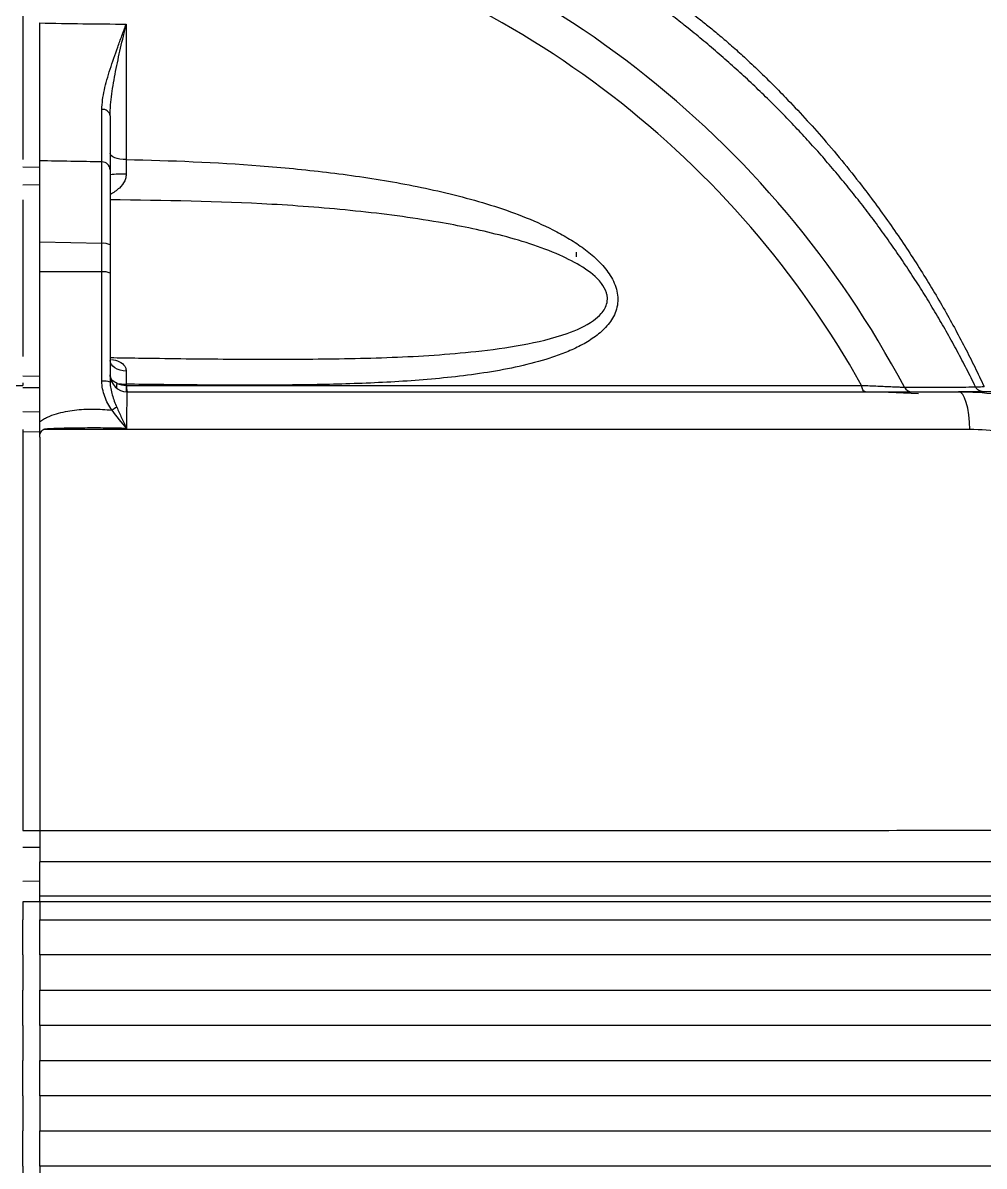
# Model space of a CAD drawing. Extents: x 14.8 to 109.8, y 1.6 to 86.6.
# Drawn here: x 103.613 to 107.027, y 35.693 to 39.753 of the extents above; entities that cross this region are included whole.
import ezdxf

# ---------------------------------------------------------------- set-up
doc = ezdxf.new("R2010")
doc.units = 0
doc.header["$MEASUREMENT"] = 0
doc.layers.add('OBJECT', color=7, linetype='CONTINUOUS')

msp = doc.modelspace()

# ---------------------------------------------------------------- linework, layer by layer
at = {"layer": 'OBJECT'}
for p, q in [((103.613, 40.1775), (103.613, 39.2678)), ((103.9799, 39.7488), (103.9799, 39.2674)), ((103.613, 39.2415), (103.673, 39.2411)), ((103.613, 39.1784), (103.673, 39.1792)), ((103.613, 39.1245), (103.613, 38.5686)), ((103.8935, 38.9698), (103.673, 38.974)), ((103.673, 38.8693), (103.673, 38.974)), ((103.8935, 38.8687), (103.8935, 38.9698)), ((103.923, 38.9647), (103.923, 38.8645)), ((105.5795, 38.9216), (105.5795, 38.9386)), ((103.8935, 38.8687), (103.673, 38.8693)), ((103.673, 38.3358), (103.673, 38.8693)), ((103.8935, 38.4806), (103.8935, 38.8687)), ((103.923, 38.8645), (103.923, 38.4771)), ((103.9233, 38.5533), (103.923, 38.554)), ((103.613, 38.4992), (103.673, 38.4981)), ((100.6938, 38.4658), (103.613, 38.4658)), ((103.613, 38.475), (103.613, 38.4658)), ((103.613, 38.458), (103.673, 38.4577)), ((103.9799, 38.47), (103.9799, 38.4658)), ((103.9815, 38.4658), (106.5922, 38.4658)), ((106.6613, 38.4432), (106.7947, 38.4374)), ((107.0858, 38.4432), (106.9369, 38.4432)), ((103.613, 38.3732), (103.673, 38.3722)), ((103.613, 38.3086), (103.613, 36.8852)), ((103.613, 38.3014), (103.673, 38.3013)), ((103.673, 38.2815), (103.673, 36.8852)), ((103.613, 36.8848), (103.673, 36.8848)), ((103.613, 36.8253), (103.673, 36.826)), ((103.613, 36.7051), (103.673, 36.7059)), ((103.613, 36.6324), (103.673, 36.6324)), ((103.613, 36.6315), (103.613, 36.5682)), ((103.673, 36.6315), (103.673, 36.5682)), ((103.613, 36.4432), (103.613, 36.5682)), ((103.673, 36.4432), (103.673, 36.5682)), ((103.613, 36.4432), (103.613, 36.3182)), ((103.673, 36.4432), (103.673, 36.3182)), ((103.613, 36.1932), (103.613, 36.3182)), ((103.673, 36.1932), (103.673, 36.3182)), ((103.613, 36.1932), (103.613, 36.0682)), ((103.673, 36.1932), (103.673, 36.0682)), ((103.613, 35.9432), (103.613, 36.0682)), ((103.673, 35.9432), (103.673, 36.0682)), ((103.613, 35.9432), (103.613, 35.8182)), ((103.673, 35.9432), (103.673, 35.8182)), ((103.613, 35.6932), (103.613, 35.8182)), ((103.673, 35.6932), (103.673, 35.8182)), ((103.613, 35.6932), (103.613, 35.5682)), ((103.673, 35.6932), (103.673, 35.5682))]:
    msp.add_line(p, q, dxfattribs=at)
at = {"layer": 'OBJECT', "flags": 128}
for points in [[(103.9799, 39.2674), (103.9687, 39.268), (103.9579, 39.2694), (103.9481, 39.2715), (103.9395, 39.2742), (103.9325, 39.2776), (103.9273, 39.2813), (103.9241, 39.2853), (103.923, 39.2895)], [(103.9802, 38.5167), (103.9689, 38.5178), (103.9581, 38.5201), (103.9482, 38.5236), (103.9396, 38.5283), (103.9325, 38.5339), (103.9273, 38.5402), (103.9241, 38.547), (103.923, 38.5541)], [(103.9477, 38.4729), (103.9466, 38.4698), (103.9457, 38.4668), (103.9452, 38.464), (103.9451, 38.4615), (103.9452, 38.4593), (103.9457, 38.4574), (103.9466, 38.4558), (103.9477, 38.4547)], [(106.6056, 38.4432), (106.6033, 38.4436), (106.6011, 38.4448), (106.599, 38.4468), (106.5971, 38.4495), (106.5955, 38.4529), (106.5941, 38.4568), (106.593, 38.4611), (106.5922, 38.4658)], [(106.9769, 38.3086), (106.9755, 38.3355), (106.9728, 38.3611), (106.9689, 38.3844), (106.9639, 38.4046), (106.958, 38.4211), (106.9514, 38.4332), (106.9443, 38.4407), (106.9369, 38.4432)]]:
    msp.add_lwpolyline(points, dxfattribs=at)
at = {"layer": 'OBJECT'}
for centre, radius, start, end in [((103.643, 36.8182), 3.5084, 27.8873, 76.6106), ((103.643, 36.8182), 3.3782, 29.1891, 75.6094), ((103.8966, 39.4191), 0.0268, 9.1685, 95.6427), ((103.894, 39.2303), 0.029, 2.0082, 90.7476), ((103.9663, 38.879), 0.3371, 87.6502, 97.387), ((103.9006, 38.923), 0.0473, 61.7083, 98.5799), ((103.9006, 38.8137), 0.0554, 66.2316, 97.386), ((103.983, 38.5032), 0.06, 180, 270), ((103.9007, 38.4141), 0.0669, 70.5209, 96.1671), ((103.9812, 38.669), 0.1989, 260.3016, 269.6228), ((104.1083, 38.4546), 0.1289, 174.9927, 185.0073), ((104.0787, 38.4611), 0.0973, 177.225, 190.5553), ((106.7704, 38.4731), 0.0299, 207.7458, 269.9727), ((104.069, 38.1676), 0.2522, 119.0085, 123.7017)]:
    msp.add_arc(centre, radius, start, end, dxfattribs=at)
for points, knots in [([(104.5028, 40.4746), (104.5158, 40.4717), (104.5417, 40.4658), (104.5805, 40.4566), (104.6192, 40.447), (104.6577, 40.437), (104.696, 40.4266), (104.7342, 40.4159), (104.7722, 40.4047), (104.81, 40.3933), (104.8477, 40.3814), (104.8852, 40.3692), (104.9225, 40.3566), (104.9597, 40.3437), (104.9966, 40.3304), (105.0333, 40.3167), (105.0699, 40.3027), (105.1062, 40.2884), (105.1424, 40.2737), (105.1783, 40.2586), (105.2141, 40.2432), (105.2496, 40.2275), (105.3164, 40.1971), (105.4135, 40.1501), (105.5392, 40.0833), (105.6621, 40.0119), (105.782, 39.9359), (105.8987, 39.8556), (105.9861, 39.7905), (106.0472, 39.742), (106.0851, 39.7109), (106.1265, 39.6756), (106.1724, 39.6345), (106.2214, 39.5884), (106.2722, 39.5388), (106.3524, 39.4574), (106.4646, 39.335), (106.5731, 39.202), (106.6531, 39.0951), (106.7034, 39.0246), (106.7514, 38.9539), (106.7972, 38.8831), (106.8408, 38.8124), (106.8823, 38.7418), (106.9216, 38.6714), (106.9588, 38.6013), (106.9942, 38.5316), (107.0164, 38.4849), (107.0274, 38.4617)], [0, 0, 0, 0, 0.011923, 0.02383, 0.035721, 0.047595, 0.059452, 0.071293, 0.083117, 0.094924, 0.106713, 0.118486, 0.130241, 0.14198, 0.1537, 0.165404, 0.17709, 0.188758, 0.200409, 0.212042, 0.223657, 0.235255, 0.246834, 0.289389, 0.331879, 0.374305, 0.416667, 0.458964, 0.501139, 0.514279, 0.528868, 0.545021, 0.562954, 0.584083, 0.605283, 0.626511, 0.686422, 0.753925, 0.780142, 0.806011, 0.831527, 0.856687, 0.881488, 0.905926, 0.929999, 0.953705, 0.977039, 1, 1, 1, 1]), ([(106.9971, 38.46), (106.9918, 38.4707), (106.9813, 38.4921), (106.9651, 38.524), (106.9486, 38.5558), (106.9318, 38.5873), (106.9147, 38.6188), (106.8973, 38.65), (106.8796, 38.6811), (106.8616, 38.712), (106.8433, 38.7428), (106.8247, 38.7733), (106.8059, 38.8037), (106.7867, 38.8339), (106.7672, 38.8639), (106.7475, 38.8938), (106.7275, 38.9234), (106.7072, 38.9528), (106.6866, 38.9821), (106.6657, 39.0112), (106.6446, 39.04), (106.6232, 39.0687), (106.6015, 39.0971), (106.5795, 39.1253), (106.5573, 39.1533), (106.5348, 39.1812), (106.512, 39.2087), (106.489, 39.2361), (106.4657, 39.2633), (106.4421, 39.2902), (106.4183, 39.3169), (106.3943, 39.3433), (106.3699, 39.3696), (106.3454, 39.3956), (106.3206, 39.4214), (106.2955, 39.4469), (106.2702, 39.4722), (106.2447, 39.4972), (106.2189, 39.522), (106.1929, 39.5465), (106.1666, 39.5708), (106.1401, 39.5949), (106.1134, 39.6187), (106.0865, 39.6422), (106.0593, 39.6655), (106.0319, 39.6885), (106.0043, 39.7112), (105.9794, 39.7314), (105.9454, 39.7584), (105.8903, 39.8011), (105.8118, 39.8589), (105.723, 39.9202), (105.6071, 39.9956), (105.4582, 40.0839), (105.3126, 40.1596), (105.2039, 40.211), (105.1364, 40.2412), (105.0682, 40.2702), (104.9996, 40.2977), (104.9304, 40.3239), (104.8607, 40.3487), (104.7905, 40.3722), (104.7199, 40.3942), (104.6489, 40.4148), (104.5775, 40.4341), (104.5296, 40.4458), (104.5057, 40.4516)], [0, 0, 0, 0, 0.010855, 0.021709, 0.032564, 0.043419, 0.054273, 0.065128, 0.075982, 0.086837, 0.097692, 0.108546, 0.119401, 0.130256, 0.14111, 0.151965, 0.162819, 0.173674, 0.184529, 0.195383, 0.206238, 0.217092, 0.227947, 0.238801, 0.249656, 0.260511, 0.271365, 0.28222, 0.293074, 0.303929, 0.314783, 0.325638, 0.336493, 0.347347, 0.358202, 0.369056, 0.379911, 0.390765, 0.40162, 0.412474, 0.423329, 0.434183, 0.445038, 0.455892, 0.466747, 0.477601, 0.488456, 0.49931, 0.506823, 0.527968, 0.562745, 0.595546, 0.626232, 0.68859, 0.753062, 0.775529, 0.797991, 0.820451, 0.842907, 0.865359, 0.887808, 0.910253, 0.932695, 0.955134, 0.977569, 1, 1, 1, 1]), ([(103.673, 39.2631), (103.673, 39.2857), (103.673, 39.3133), (103.673, 39.3619), (103.673, 39.3793), (103.673, 39.4167), (103.673, 39.4367), (103.673, 39.4996), (103.673, 39.5452), (103.673, 39.6191), (103.673, 39.6447), (103.673, 39.6976), (103.673, 39.725), (103.673, 39.753)], [0, 0, 0, 0, 0.25, 0.25, 0.375, 0.375, 0.5, 0.5, 0.75, 0.75, 0.875, 0.875, 1, 1, 1, 1]), ([(103.8939, 39.4457), (103.8939, 39.4679), (103.8974, 39.4909), (103.9053, 39.5266), (103.9083, 39.5387), (103.9152, 39.5634), (103.919, 39.576), (103.9312, 39.6141), (103.9404, 39.6401), (103.9548, 39.6801), (103.9597, 39.6936), (103.9672, 39.7141), (103.9698, 39.721), (103.9748, 39.7348), (103.9774, 39.7418), (103.9799, 39.7488)], [0, 0, 0, 0, 0.25, 0.25, 0.375, 0.375, 0.5, 0.5, 0.75, 0.75, 0.875, 0.875, 0.9375, 0.9375, 1, 1, 1, 1]), ([(103.923, 39.4233), (103.923, 39.4485), (103.9253, 39.4742), (103.9324, 39.5267), (103.9371, 39.5535), (103.9479, 39.608), (103.9539, 39.6355), (103.9634, 39.6775), (103.9667, 39.6916), (103.9732, 39.72), (103.9766, 39.7344), (103.9799, 39.7488)], [0, 0, 0, 0, 0.25, 0.25, 0.5, 0.5, 0.75, 0.75, 0.875, 0.875, 1, 1, 1, 1]), ([(103.8936, 39.2593), (103.8937, 39.2701), (103.8937, 39.2822), (103.8937, 39.3088), (103.8938, 39.3376), (103.8938, 39.371), (103.8939, 39.4067), (103.8939, 39.4257), (103.8939, 39.4457)], [0, 0, 0, 0, 0.25, 0.25, 0.5, 0.75, 0.75, 1, 1, 1, 1]), ([(103.923, 39.4233), (103.923, 39.3818), (103.923, 39.3452), (103.923, 39.2812), (103.923, 39.2538), (103.923, 39.2313)], [0, 0, 0, 0, 0.5, 0.5, 1, 1, 1, 1]), ([(103.673, 38.974), (103.673, 39.0064), (103.673, 39.0374), (103.673, 39.0818), (103.673, 39.0964), (103.673, 39.124), (103.673, 39.1372), (103.673, 39.1623), (103.673, 39.1742), (103.673, 39.1966), (103.673, 39.2071), (103.673, 39.2262), (103.673, 39.2348), (103.673, 39.2503), (103.673, 39.2572), (103.673, 39.2631)], [0, 0, 0, 0, 0.25, 0.25, 0.375, 0.375, 0.5, 0.5, 0.625, 0.625, 0.75, 0.75, 0.875, 0.875, 1, 1, 1, 1]), ([(103.8935, 38.9698), (103.8936, 39.0022), (103.8936, 39.0331), (103.8936, 39.0775), (103.8936, 39.092), (103.8937, 39.1197), (103.8937, 39.1329), (103.8937, 39.158), (103.8937, 39.1699), (103.8937, 39.1923), (103.8937, 39.2028), (103.8937, 39.2221), (103.8937, 39.2309), (103.8937, 39.2465), (103.8936, 39.2534), (103.8936, 39.2593)], [0, 0, 0, 0, 0.25, 0.25, 0.375, 0.375, 0.5, 0.5, 0.625, 0.625, 0.75, 0.75, 0.875, 0.875, 1, 1, 1, 1]), ([(103.9799, 39.2674), (104.1393, 39.2646), (104.2979, 39.2579), (104.5345, 39.2395), (104.6132, 39.232), (104.77, 39.2132), (104.8483, 39.202), (104.9652, 39.1815), (105.0041, 39.174), (105.0818, 39.1576), (105.1206, 39.1486), (105.1977, 39.1288), (105.236, 39.118), (105.312, 39.0942), (105.3497, 39.0811), (105.4239, 39.052), (105.4603, 39.036), (105.5137, 39.0089), (105.5313, 38.9993), (105.5658, 38.9788), (105.5828, 38.9679), (105.6154, 38.9444), (105.6313, 38.9318), (105.6609, 38.9045), (105.6747, 38.89), (105.6928, 38.8661), (105.6984, 38.8578), (105.7085, 38.8403), (105.7129, 38.8313), (105.72, 38.8127), (105.7228, 38.8031), (105.7261, 38.7838), (105.7267, 38.7742), (105.7257, 38.7551), (105.7241, 38.7456), (105.7189, 38.7274), (105.7153, 38.7186), (105.7025, 38.6941), (105.6912, 38.6798), (105.6652, 38.6536), (105.6508, 38.6422), (105.6205, 38.6216), (105.6045, 38.6124), (105.5713, 38.5955), (105.5542, 38.588), (105.5197, 38.5742), (105.5022, 38.568), (105.449, 38.5508), (105.4128, 38.5413), (105.3391, 38.5249), (105.3018, 38.518), (105.2261, 38.5059), (105.1881, 38.5009), (105.0736, 38.4879), (104.9969, 38.482), (104.8427, 38.4734), (104.7653, 38.4707), (104.6097, 38.4673), (104.5317, 38.4665), (104.375, 38.4662), (104.2963, 38.4665), (104.1385, 38.4679), (104.0593, 38.4689), (103.9799, 38.47)], [0, 0, 0, 0, 0.125, 0.125, 0.1875, 0.1875, 0.25, 0.25, 0.28125, 0.28125, 0.3125, 0.3125, 0.34375, 0.34375, 0.375, 0.375, 0.40625, 0.40625, 0.421875, 0.421875, 0.4375, 0.4375, 0.453125, 0.453125, 0.46875, 0.46875, 0.476562, 0.476562, 0.484375, 0.484375, 0.492187, 0.492187, 0.5, 0.5, 0.507812, 0.507812, 0.515625, 0.515625, 0.53125, 0.53125, 0.546875, 0.546875, 0.5625, 0.5625, 0.578125, 0.578125, 0.59375, 0.59375, 0.625, 0.625, 0.65625, 0.65625, 0.6875, 0.6875, 0.75, 0.75, 0.8125, 0.8125, 0.875, 0.875, 0.9375, 0.9375, 1, 1, 1, 1]), ([(103.9799, 39.2674), (103.9799, 39.2592), (103.9799, 39.2508), (103.98, 39.2336), (103.9801, 39.2247), (103.9802, 39.2159)], [0, 0, 0, 0, 0.5, 0.5, 1, 1, 1, 1]), ([(103.923, 39.2313), (103.923, 39.2204), (103.923, 39.2061), (103.923, 39.1797), (103.923, 39.1701), (103.923, 39.1494), (103.923, 39.1384), (103.923, 39.1153), (103.923, 39.1031), (103.923, 39.0775), (103.923, 39.0641), (103.923, 39.0232), (103.923, 38.9946), (103.923, 38.9647)], [0, 0, 0, 0, 0.25, 0.25, 0.375, 0.375, 0.5, 0.5, 0.625, 0.625, 0.75, 0.75, 1, 1, 1, 1]), ([(103.9802, 39.2159), (103.9796, 39.2101), (103.9788, 39.202), (103.9715, 39.1845), (103.9547, 39.1625), (103.9344, 39.1502), (103.923, 39.1432)], [0, 0, 0, 0, 0.171423, 0.24023, 0.572159, 1, 1, 1, 1]), ([(103.923, 38.5644), (103.9565, 38.5639), (104.0903, 38.5618), (104.3241, 38.5587), (104.6248, 38.5582), (104.9249, 38.563), (105.1795, 38.5792), (105.3874, 38.6071), (105.529, 38.64), (105.6233, 38.681), (105.6649, 38.7162), (105.681, 38.7383), (105.6893, 38.7598), (105.6897, 38.7795), (105.6841, 38.8032), (105.6607, 38.8432), (105.6014, 38.8884), (105.5144, 38.9327), (105.4141, 38.9697), (105.2708, 39.0105), (105.0645, 39.0523), (104.7949, 39.0875), (104.4061, 39.1178), (104.1146, 39.1221), (103.923, 39.1249)], [0, 0, 0, 0, 0.026955, 0.107679, 0.188398, 0.269888, 0.351319, 0.396989, 0.443161, 0.472696, 0.483296, 0.489838, 0.496285, 0.502972, 0.506165, 0.516437, 0.539826, 0.564648, 0.595164, 0.625931, 0.685098, 0.765419, 0.845771, 1, 1, 1, 1]), ([(103.9275, 38.5582), (103.9373, 38.5561), (103.956, 38.5521), (103.9715, 38.5394), (103.9788, 38.5273), (103.9796, 38.5211), (103.9802, 38.5167)], [0, 0, 0, 0, 0.392349, 0.74487, 0.817945, 1, 1, 1, 1]), ([(103.9477, 38.4729), (103.9399, 38.4761), (103.9337, 38.4804), (103.9252, 38.4909), (103.923, 38.4969), (103.923, 38.5032)], [0, 0, 0, 0, 0.5, 0.5, 1, 1, 1, 1]), ([(103.9802, 38.5167), (103.9801, 38.5098), (103.98, 38.5025), (103.9799, 38.4869), (103.9799, 38.4786), (103.9799, 38.47)], [0, 0, 0, 0, 0.5, 0.5, 1, 1, 1, 1]), ([(103.929, 38.3774), (103.9188, 38.3928), (103.91, 38.409), (103.9005, 38.4351), (103.898, 38.444), (103.8945, 38.4621), (103.8935, 38.4713), (103.8935, 38.4806)], [0, 0, 0, 0, 0.5, 0.5, 0.75, 0.75, 1, 1, 1, 1]), ([(103.923, 38.4771), (103.923, 38.4616), (103.926, 38.4464), (103.9347, 38.4168), (103.9404, 38.4025), (103.9467, 38.3881)], [0, 0, 0, 0, 0.5, 0.5, 1, 1, 1, 1]), ([(106.5922, 38.4658), (106.6127, 38.4648), (106.6318, 38.464), (106.6582, 38.4629), (106.6666, 38.4625), (106.6824, 38.4618), (106.6897, 38.4615), (106.7032, 38.4609), (106.7093, 38.4607), (106.7202, 38.4602), (106.7251, 38.46), (106.7332, 38.4597), (106.7365, 38.4595), (106.7415, 38.4593), (106.7432, 38.4592), (106.7439, 38.4592)], [0, 0, 0, 0, 0.25, 0.25, 0.375, 0.375, 0.5, 0.5, 0.625, 0.625, 0.75, 0.75, 0.875, 0.875, 1, 1, 1, 1]), ([(106.7439, 38.4592), (106.8117, 38.4594), (106.8665, 38.4596), (106.9507, 38.4599), (106.9801, 38.46), (106.9971, 38.46)], [0, 0, 0, 0, 0.5, 0.5, 1, 1, 1, 1]), ([(106.9971, 38.46), (106.9974, 38.4601), (107.0003, 38.4602), (107.0105, 38.4608), (107.018, 38.4612), (107.0274, 38.4617)], [0, 0, 0, 0, 0.5, 0.5, 1, 1, 1, 1]), ([(107.024, 38.4432), (107.0185, 38.4432), (107.0129, 38.4448), (107.0034, 38.4507), (106.9996, 38.455), (106.9971, 38.46)], [0, 0, 0, 0, 0.5, 0.5, 1, 1, 1, 1]), ([(103.983, 38.4432), (103.9829, 38.4432), (103.9828, 38.4424), (103.9826, 38.4392), (103.9825, 38.4368), (103.9823, 38.4304), (103.9822, 38.4265), (103.9821, 38.4173), (103.982, 38.412), (103.9818, 38.4001), (103.9818, 38.3936), (103.9816, 38.3796), (103.9816, 38.372), (103.9815, 38.3561), (103.9815, 38.3478), (103.9814, 38.3308), (103.9814, 38.3219), (103.9814, 38.3129)], [0, 0, 0, 0, 0.125, 0.125, 0.25, 0.25, 0.375, 0.375, 0.5, 0.5, 0.625, 0.625, 0.75, 0.75, 0.875, 0.875, 1, 1, 1, 1]), ([(103.983, 38.4432), (104.1074, 38.4432), (104.2321, 38.4432), (104.4193, 38.4432), (104.4818, 38.4432), (104.6066, 38.4432), (104.6689, 38.4432), (104.9801, 38.4432), (105.2277, 38.4432), (105.9668, 38.4432), (106.4544, 38.4432), (106.9369, 38.4432)], [0, 0, 0, 0, 0.125, 0.125, 0.1875, 0.1875, 0.25, 0.25, 0.5, 0.5, 1, 1, 1, 1]), ([(103.673, 38.3358), (103.6771, 38.3395), (103.6817, 38.3428), (103.6911, 38.3486), (103.696, 38.3511), (103.7109, 38.358), (103.7213, 38.3617), (103.7531, 38.3712), (103.7748, 38.3752), (103.8188, 38.3805), (103.8409, 38.3817), (103.885, 38.3815), (103.9071, 38.3802), (103.929, 38.3774)], [0, 0, 0, 0, 0.0625, 0.0625, 0.125, 0.125, 0.25, 0.25, 0.5, 0.5, 0.75, 0.75, 1, 1, 1, 1]), ([(103.9467, 38.3881), (103.9521, 38.3757), (103.9578, 38.3633), (103.9695, 38.3382), (103.9755, 38.3256), (103.9814, 38.3129)], [0, 0, 0, 0, 0.5, 0.5, 1, 1, 1, 1]), ([(103.673, 38.2815), (103.673, 38.2905), (103.673, 38.2996), (103.673, 38.3087), (103.673, 38.3177), (103.673, 38.3268), (103.673, 38.3358)], [0, 0, 0, 0, 0.000693685, 0.000693685, 0.000693685, 0.001387378, 0.001387378, 0.001387378, 0.001387378]), ([(103.673, 38.2815), (103.673, 38.2868), (103.6738, 38.2922), (103.6769, 38.2996), (103.6783, 38.302), (103.6809, 38.305), (103.6818, 38.306), (103.6834, 38.3072), (103.684, 38.3075), (103.6852, 38.3082), (103.6858, 38.3084), (103.6864, 38.3086)], [0, 0, 0, 0, 0.5, 0.5, 0.75, 0.75, 0.875, 0.875, 0.9375, 0.9375, 1, 1, 1, 1]), ([(103.9814, 38.3129), (103.9568, 38.3136), (103.9322, 38.314), (103.8829, 38.3145), (103.8583, 38.3145), (103.8091, 38.3142), (103.7845, 38.3139), (103.7476, 38.3131), (103.7353, 38.3127), (103.7168, 38.3119), (103.7107, 38.3116), (103.7015, 38.311), (103.6984, 38.3108), (103.6938, 38.3103), (103.6923, 38.3101), (103.69, 38.3098), (103.6892, 38.3097), (103.6881, 38.3094), (103.6877, 38.3094), (103.6872, 38.3092), (103.687, 38.3091), (103.6867, 38.3089), (103.6864, 38.3088), (103.6864, 38.3086)], [0, 0, 0, 0, 0.25, 0.25, 0.5, 0.5, 0.75, 0.75, 0.875, 0.875, 0.9375, 0.9375, 0.96875, 0.96875, 0.984375, 0.984375, 0.992188, 0.992188, 0.996094, 0.996094, 0.998047, 0.998047, 1, 1, 1, 1]), ([(106.9769, 38.3086), (106.4405, 38.3086), (105.8977, 38.3086), (105.0743, 38.3086), (104.7983, 38.3086), (104.2431, 38.3086), (103.9644, 38.3086), (103.6864, 38.3086)], [0, 0, 0, 0, 0.5, 0.5, 0.75, 0.75, 1, 1, 1, 1]), ([(103.673, 36.8852), (103.828, 36.8852), (103.983, 36.8852), (104.2924, 36.8852), (104.4468, 36.8852), (104.9094, 36.8852), (105.2168, 36.8853), (105.6765, 36.8853), (105.8292, 36.8854), (106.1333, 36.8855), (106.2846, 36.8855), (106.5861, 36.8856), (106.7362, 36.8857), (106.9603, 36.8857), (107.0349, 36.8857), (107.1464, 36.8858), (107.1929, 36.8858), (107.2393, 36.8858), (107.2532, 36.8858), (107.2578, 36.8858), (107.2671, 36.886), (107.2717, 36.8862), (107.2949, 36.8875), (107.3134, 36.8896), (107.3319, 36.8925)], [0, 0, 0, 0, 0.125, 0.125, 0.25, 0.25, 0.5, 0.5, 0.625, 0.625, 0.75, 0.75, 0.875, 0.875, 0.9375, 0.9375, 0.96875, 0.976562, 0.976562, 0.980469, 0.980469, 0.984375, 0.984375, 1, 1, 1, 1]), ([(103.673, 36.8852), (103.673, 36.8746), (103.673, 36.8642), (103.673, 36.8438), (103.673, 36.8337), (103.673, 36.8146), (103.673, 36.8055), (103.673, 36.7885), (103.673, 36.7806), (103.673, 36.7735)], [0, 0, 0, 0, 0.25, 0.25, 0.5, 0.5, 0.75, 0.75, 1, 1, 1, 1]), ([(107.2423, 36.7736), (107.2243, 36.7736), (107.2062, 36.7736), (107.17, 36.7736), (107.1156, 36.7736), (106.9886, 36.7736), (106.8794, 36.7736), (106.6606, 36.7736), (106.5141, 36.7735), (106.2198, 36.7735), (106.0721, 36.7735), (105.7754, 36.7735), (105.6264, 36.7735), (105.1782, 36.7735), (104.8784, 36.7735), (104.4274, 36.7735), (104.2768, 36.7735), (103.9752, 36.7735), (103.8241, 36.7735), (103.673, 36.7735)], [0, 0, 0, 0, 0.015625, 0.015625, 0.03125, 0.0625, 0.125, 0.125, 0.25, 0.25, 0.375, 0.375, 0.5, 0.5, 0.75, 0.75, 0.875, 0.875, 1, 1, 1, 1]), ([(103.673, 36.6533), (103.673, 36.6735), (103.673, 36.6936), (103.673, 36.7138), (103.673, 36.7337), (103.673, 36.7536), (103.673, 36.7735)], [0.000049642, 0.000049642, 0.000049642, 0.000049642, 0.002331028, 0.002331028, 0.002331028, 0.004585917, 0.004585917, 0.004585917, 0.004585917]), ([(103.673, 36.6533), (103.8176, 36.6533), (103.9622, 36.6533), (104.2512, 36.6532), (104.3958, 36.6532), (104.8281, 36.6531), (105.1147, 36.653), (105.6848, 36.6531), (105.9682, 36.6532), (106.3909, 36.6533), (106.5315, 36.6533), (106.7416, 36.6533), (106.8116, 36.6533), (106.9163, 36.6533), (106.9511, 36.6533), (107.0033, 36.6533), (107.0207, 36.6534), (107.0554, 36.6534), (107.0728, 36.6535), (107.0901, 36.6535)], [0, 0, 0, 0, 0.125, 0.125, 0.25, 0.25, 0.5, 0.5, 0.75, 0.75, 0.875, 0.875, 0.9375, 0.9375, 0.96875, 0.96875, 0.984375, 0.984375, 1, 1, 1, 1]), ([(107.0878, 36.6324), (107.0531, 36.6319), (107.0184, 36.6317), (106.9488, 36.6317), (106.914, 36.6317), (106.8094, 36.6317), (106.7395, 36.6317), (106.5294, 36.6317), (106.389, 36.6316), (105.9666, 36.6315), (105.6833, 36.6314), (105.1137, 36.6313), (104.8273, 36.6313), (104.3953, 36.6314), (104.2508, 36.6315), (103.962, 36.6315), (103.8175, 36.6315), (103.673, 36.6315)], [0, 0, 0, 0, 0.03125, 0.03125, 0.0625, 0.0625, 0.125, 0.125, 0.25, 0.25, 0.5, 0.5, 0.75, 0.75, 0.875, 0.875, 1, 1, 1, 1]), ([(103.673, 36.0682), (104.2537, 36.0682), (104.8285, 36.0682), (105.9666, 36.0682), (106.5299, 36.0682), (107.0873, 36.0682)], [0, 0, 0, 0, 0.5, 0.5, 1, 1, 1, 1]), ([(107.0857, 35.9432), (106.5285, 35.9432), (105.9655, 35.9432), (104.8279, 35.9432), (104.2534, 35.9432), (103.673, 35.9432)], [0, 0, 0, 0, 0.5, 0.5, 1, 1, 1, 1]), ([(103.673, 35.8182), (104.253, 35.8182), (104.8272, 35.8182), (105.964, 35.8182), (106.5267, 35.8182), (107.0835, 35.8182)], [0, 0, 0, 0, 0.5, 0.5, 1, 1, 1, 1]), ([(107.0808, 35.6932), (106.5244, 35.6932), (105.9622, 35.6932), (104.8262, 35.6932), (104.2526, 35.6932), (103.673, 35.6932)], [0, 0, 0, 0, 0.5, 0.5, 1, 1, 1, 1])]:
    msp.add_open_spline(points, degree=3, knots=knots, dxfattribs=at)
for points in [[(103.673, 39.753), (103.7753, 39.7503), (103.8777, 39.7489), (103.9799, 39.7488)], [(103.8936, 39.2593), (103.8201, 39.2604), (103.7465, 39.2617), (103.673, 39.2631)], [(103.9477, 38.4729), (103.957, 38.4687), (103.9682, 38.4662), (103.9799, 38.4658)], [(103.9799, 38.4658), (103.9804, 38.4658), (103.981, 38.4658), (103.9815, 38.4658)], [(106.9369, 38.4432), (107.0262, 38.4432), (107.1142, 38.4319), (107.2008, 38.4091)], [(103.929, 38.3774), (103.9446, 38.3544), (103.963, 38.3336), (103.9814, 38.3129)], [(107.2048, 38.2793), (107.1299, 38.2989), (107.054, 38.3086), (106.9769, 38.3086)], [(103.673, 36.6315), (103.673, 36.6398), (103.673, 36.6478), (103.673, 36.6533)], [(103.673, 36.5682), (104.2538, 36.5682), (105.4037, 36.5682), (106.5307, 36.5682), (107.0883, 36.5682)], [(107.0889, 36.4432), (106.5312, 36.4432), (105.404, 36.4432), (104.2539, 36.4432), (103.673, 36.4432)], [(103.673, 36.3182), (104.2539, 36.3182), (105.404, 36.3182), (106.5312, 36.3182), (107.0889, 36.3182)], [(107.0884, 36.1932), (106.5308, 36.1932), (105.4038, 36.1932), (104.2539, 36.1932), (103.673, 36.1932)]]:
    msp.add_open_spline(points, degree=3, dxfattribs=at)

doc.saveas('drawing.dxf')
